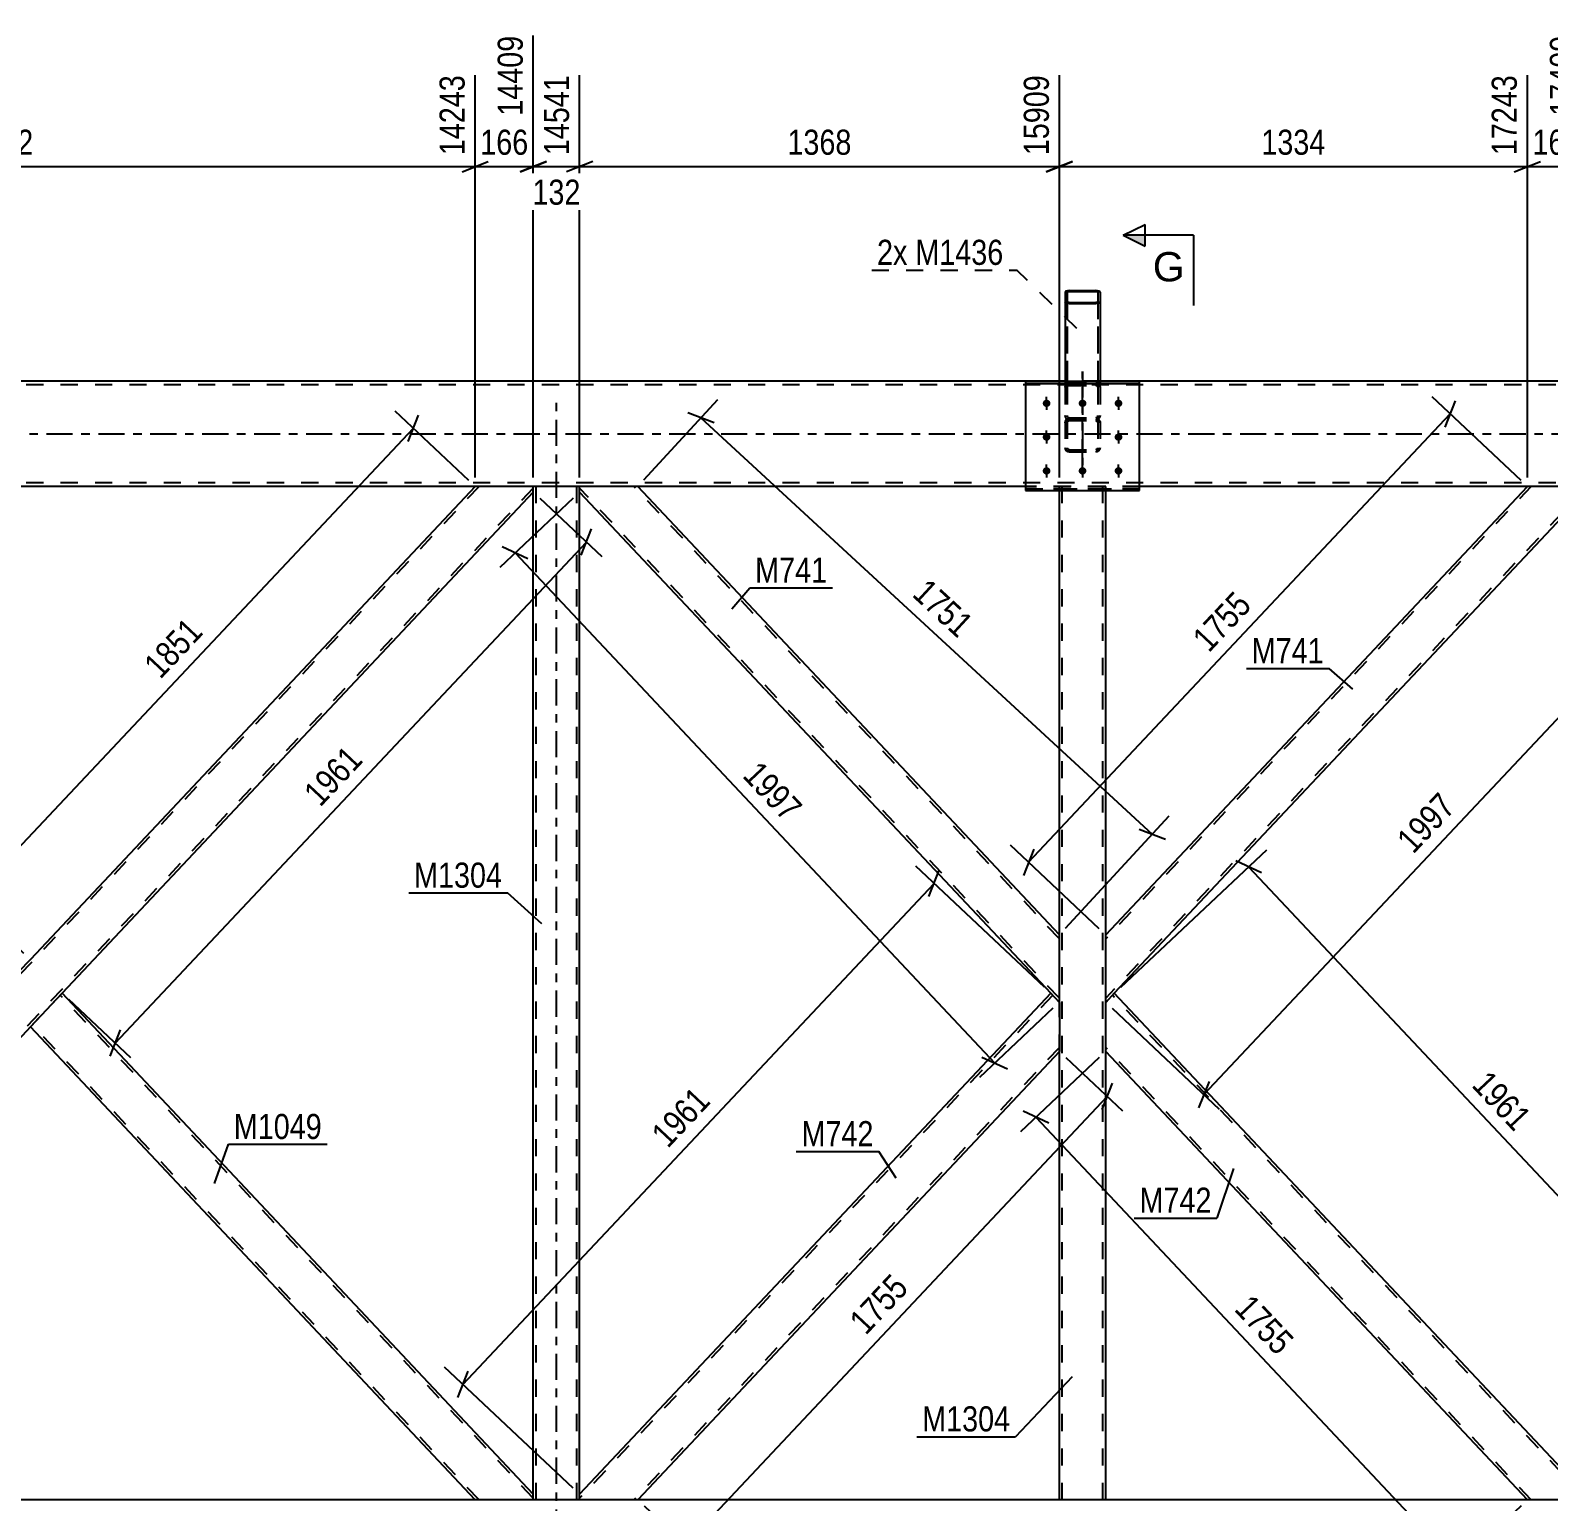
# Model space of a CAD drawing. Header units: millimetres. Extents: x -177 to 1012, y -676 to 165.
# Drawn here: x 519 to 692.2, y -121.8 to 46 of the extents above; entities that cross this region are included whole.
import ezdxf

# ---------------------------------------------------------------- set-up
doc = ezdxf.new("R2010")
doc.units = ezdxf.units.MM
doc.linetypes.add('DXK_LINE_DOT2', pattern=[3.9198, 1.9599, -1.9599])
doc.linetypes.add('DXK_LINE_DOT3', pattern=[5.9187, 2.979, -0.9799, 0.9799, -0.9799])
doc.styles.add('Arial', font='ARIAL.TTF', dxfattribs={"height": 0.2})
doc.styles.add('Arial Narrow', font='ARIALN.TTF', dxfattribs={"height": 0.2})

# ---------------------------------------------------------------- blocks, each defined once
blk = doc.blocks.new('Part-761545539-1951 - 1890')
at = {"color": 7, "linetype": 'DXK_LINE_DOT2'}
for p, q in [((637, 16.15), (637.04, 16.21)), ((637.04, 16.21), (637.14, 16.27)), ((637.14, 16.27), (637.3, 16.31)), ((637.26, 16.18), (637.24, 16.15)), ((637.24, 16.15), (637.24, 5.69)), ((637.31, 16.21), (637.26, 16.18)), ((637.3, 16.31), (637.48, 16.32)), ((637.39, 16.23), (637.31, 16.21)), ((637.48, 16.23), (637.39, 16.23)), ((637.48, 16.32), (640.52, 16.32)), ((637.48, 16.23), (640.52, 16.23)), ((640.52, 16.32), (640.7, 16.31)), ((640.61, 16.23), (640.52, 16.23)), ((640.69, 16.21), (640.61, 16.23)), ((640.74, 16.18), (640.69, 16.21)), ((640.7, 16.31), (640.86, 16.27)), ((640.76, 16.15), (640.74, 16.18)), ((640.76, 16.15), (640.76, 5.69)), ((640.86, 16.27), (640.96, 16.21)), ((640.96, 16.21), (641, 16.15)), ((641, 16.15), (641, 5.69)), ((637.04, 14.97), (637, 15.04)), ((637.14, 14.92), (637.04, 14.97)), ((637.3, 14.88), (637.14, 14.92)), ((637.24, 15.04), (637.26, 15.01)), ((637.26, 15.01), (637.31, 14.98)), ((637.48, 14.87), (637.3, 14.88)), ((637.31, 14.98), (637.39, 14.96)), ((637.39, 14.96), (637.48, 14.95)), ((637.48, 14.95), (640.52, 14.95)), ((637.48, 14.87), (640.52, 14.87)), ((640.52, 14.95), (640.61, 14.96)), ((640.7, 14.88), (640.52, 14.87)), ((640.61, 14.96), (640.69, 14.98)), ((640.69, 14.98), (640.74, 15.01)), ((640.86, 14.92), (640.7, 14.88)), ((640.74, 15.01), (640.76, 15.04)), ((640.96, 14.97), (640.86, 14.92)), ((641, 15.04), (640.96, 14.97)), ((641, 6), (637, 6)), ((637, 6), (637, 5.69)), ((637, 5.83), (637.24, 5.83)), ((637, 5.69), (637.04, 5.62)), ((637.04, 5.62), (637.14, 5.57)), ((637.14, 5.57), (637.3, 5.53)), ((637.26, 5.66), (637.24, 5.69)), ((637.31, 5.63), (637.26, 5.66)), ((637.3, 5.53), (637.48, 5.52)), ((637.39, 5.61), (637.31, 5.63)), ((637.48, 5.6), (637.39, 5.61)), ((637.48, 5.6), (640.52, 5.6)), ((637.48, 5.52), (640.52, 5.52)), ((640.61, 5.61), (640.52, 5.6)), ((640.52, 5.52), (640.7, 5.53)), ((640.69, 5.63), (640.61, 5.61)), ((640.74, 5.66), (640.69, 5.63)), ((640.7, 5.53), (640.86, 5.57)), ((640.76, 5.69), (640.74, 5.66)), ((640.76, 5.83), (641, 5.83)), ((640.86, 5.57), (640.96, 5.62)), ((640.96, 5.62), (641, 5.69))]:
    blk.add_line(p, q, dxfattribs=at)
at = {"color": 2, "linetype": 'Continuous'}
for q in [(637, 6), (637, 16.15)]:
    blk.add_line((637, 16.15), q, dxfattribs=at)
blk = doc.blocks.new('Part-761545539-1916 - 1890')
at = {"color": 2, "linetype": 'Continuous'}
for p, q in [((637.04, 16.23), (637, 16.16)), ((637, 16.16), (637, 5.95)), ((637.14, 16.28), (637.04, 16.23)), ((637.3, 16.32), (637.14, 16.28)), ((637.24, 16.16), (637.26, 16.19)), ((637.24, 16.16), (637.24, 15.05)), ((637.26, 16.19), (637.31, 16.22)), ((637.48, 16.33), (637.3, 16.32)), ((637.31, 16.22), (637.39, 16.24)), ((637.39, 16.24), (637.48, 16.25)), ((637.48, 16.33), (640.52, 16.33)), ((637.48, 16.25), (640.52, 16.25)), ((640.7, 16.32), (640.52, 16.33)), ((640.52, 16.25), (640.61, 16.24)), ((640.61, 16.24), (640.69, 16.22)), ((640.69, 16.22), (640.74, 16.19)), ((640.86, 16.28), (640.7, 16.32)), ((640.74, 16.19), (640.76, 16.16)), ((640.76, 16.16), (640.76, 15.05)), ((640.96, 16.23), (640.86, 16.28)), ((641, 16.16), (640.96, 16.23)), ((641, 16.16), (641, 5.95)), ((637, 15.05), (637.04, 14.99)), ((637.04, 14.99), (637.14, 14.93)), ((637.14, 14.93), (637.3, 14.89)), ((637.26, 15.02), (637.24, 15.05)), ((637.31, 14.99), (637.26, 15.02)), ((637.3, 14.89), (637.48, 14.88)), ((637.39, 14.97), (637.31, 14.99)), ((637.48, 14.97), (637.39, 14.97)), ((637.48, 14.97), (640.52, 14.97)), ((637.48, 14.88), (640.52, 14.88)), ((640.61, 14.97), (640.52, 14.97)), ((640.52, 14.88), (640.7, 14.89)), ((640.69, 14.99), (640.61, 14.97)), ((640.74, 15.02), (640.69, 14.99)), ((640.7, 14.89), (640.86, 14.93)), ((640.76, 15.05), (640.74, 15.02)), ((640.86, 14.93), (640.96, 14.99)), ((640.96, 14.99), (641, 15.05))]:
    blk.add_line(p, q, dxfattribs=at)
at = {"color": 7, "linetype": 'DXK_LINE_DOT2'}
for p, q in [((637.24, 15.05), (637.24, 5.69)), ((640.76, 15.05), (640.76, 5.69)), ((641, 6), (637, 6)), ((637, 5.95), (637, 5.69)), ((637, 5.83), (637.24, 5.83)), ((637.04, 5.62), (637, 5.69)), ((637.14, 5.57), (637.04, 5.62)), ((637.3, 5.53), (637.14, 5.57)), ((637.24, 5.69), (637.26, 5.66)), ((637.26, 5.66), (637.31, 5.63)), ((637.48, 5.51), (637.3, 5.53)), ((637.31, 5.63), (637.39, 5.61)), ((637.39, 5.61), (637.48, 5.6)), ((637.48, 5.6), (640.52, 5.6)), ((637.48, 5.51), (640.52, 5.51)), ((640.52, 5.6), (640.61, 5.61)), ((640.7, 5.53), (640.52, 5.51)), ((640.61, 5.61), (640.69, 5.63)), ((640.69, 5.63), (640.74, 5.66)), ((640.86, 5.57), (640.7, 5.53)), ((640.74, 5.66), (640.76, 5.69)), ((640.76, 5.83), (641, 5.83)), ((640.96, 5.62), (640.86, 5.57)), ((641, 5.69), (640.96, 5.62)), ((641, 5.95), (641, 5.69))]:
    blk.add_line(p, q, dxfattribs=at)
blk = doc.blocks.new('Part-761545539-2097 - 1890')
at = {"color": 2, "linetype": 'Continuous'}
for p, q in [((641.64, -57.14), (689.73, -6)), ((696.36, -6.66), (642.62, -63.8)), ((696.36, -6.66), (696.36, -6)), ((641.64, -63.91), (641.64, -57.14)), ((641.64, -64.85), (641.64, -63.91))]:
    blk.add_line(p, q, dxfattribs=at)
at = {"color": 7, "linetype": 'DXK_LINE_DOT2'}
for p, q in [((690.17, -6), (641.64, -57.61)), ((696.36, -6.19), (641.64, -64.38)), ((696.36, -6), (689.73, -6)), ((642.62, -63.8), (641.64, -64.85)), ((641.64, -64.78), (641.64, -63.91)), ((641.64, -64.38), (641.64, -64.34))]:
    blk.add_line(p, q, dxfattribs=at)
blk = doc.blocks.new('Bolt-761545539-2181 - 1890')
at = {"color": 1, "linetype": 'DXK_LINE_DOT2'}
for p, q in [((634.9, 3.08), (634.9, 4.22)), ((639, 3.08), (639, 4.22)), ((643.1, 3.08), (643.1, 4.22)), ((634.9, -0.77), (634.9, 0.36)), ((643.1, -0.77), (643.1, 0.36)), ((634.9, -4.63), (634.9, -3.49)), ((639, -4.63), (639, -3.49)), ((643.1, -4.63), (643.1, -3.49))]:
    blk.add_line(p, q, dxfattribs=at)
blk = doc.blocks.new('Part-761545539-1972 - 1890')
at = {"color": 7, "linetype": 'DXK_LINE_DOT2'}
for p, q in [((838, 5.6), (0, 5.6)), ((641, 6), (637, 6)), ((838, -5.6), (0, -5.6)), ((645.5, -6), (632.5, -6))]:
    blk.add_line(p, q, dxfattribs=at)
at = {"color": 2, "linetype": 'Continuous'}
for p, q in [((637, 6), (461, 6)), ((817, 6), (641, 6)), ((632.5, -6), (465.5, -6)), ((812.5, -6), (645.5, -6))]:
    blk.add_line(p, q, dxfattribs=at)
at = {"color": 7, "linetype": 'DXK_LINE_DOT3'}
blk.add_line((0, 0), (838, 0), dxfattribs=at)
blk = doc.blocks.new('Part-761545539-1987 - 1890')
at = {"color": 2, "linetype": 'Continuous'}
blk.add_line((798, -121.6), (216.6, -121.6), dxfattribs=at)
blk = doc.blocks.new('Part-761545539-2098 - 1890')
at = {"color": 7, "linetype": 'DXK_LINE_DOT3'}
blk.add_line((639, 7.12), (639, -3.58), dxfattribs=at)
at = {"color": 7, "linetype": 'DXK_LINE_DOT2'}
for p, q in [((637, 5.32), (637.04, 5.51)), ((637, 5.32), (637, -1.59)), ((637.26, 5.41), (637.24, 5.32)), ((637.24, 5.32), (637.24, -1.59)), ((637.31, 5.5), (637.26, 5.41)), ((637.3, 5.79), (637.48, 5.83)), ((637.39, 5.55), (637.31, 5.5)), ((637.48, 5.57), (637.39, 5.55)), ((637.48, 5.83), (640.52, 5.83)), ((637.48, 5.57), (640.52, 5.57)), ((640.52, 5.83), (640.7, 5.79)), ((640.61, 5.55), (640.52, 5.57)), ((640.69, 5.5), (640.61, 5.55)), ((640.74, 5.41), (640.69, 5.5)), ((640.76, 5.32), (640.74, 5.41)), ((640.76, 5.32), (640.76, -1.59)), ((640.96, 5.51), (641, 5.32)), ((641, 5.32), (641, -1.59)), ((637.04, 1.89), (637, 2.08)), ((637.24, 2.08), (637.26, 1.98)), ((637.26, 1.98), (637.31, 1.9)), ((637.31, 1.9), (637.39, 1.85)), ((637.39, 1.85), (637.48, 1.83)), ((637.48, 1.83), (640.52, 1.83)), ((640.52, 1.83), (640.61, 1.85)), ((640.61, 1.85), (640.69, 1.9)), ((640.69, 1.9), (640.74, 1.98)), ((640.74, 1.98), (640.76, 2.08)), ((641, 2.08), (640.96, 1.89)), ((637.04, 1.44), (637, 1.27)), ((637.14, 1.59), (637.04, 1.44)), ((637.3, 1.69), (637.14, 1.59)), ((637.24, 1.27), (637.26, 1.36)), ((637.26, 1.36), (637.31, 1.43)), ((637.48, 1.72), (637.3, 1.69)), ((637.48, 1.57), (637.3, 1.61)), ((637.31, 1.43), (637.39, 1.48)), ((637.39, 1.48), (637.48, 1.5)), ((637.48, 1.72), (640.52, 1.72)), ((637.48, 1.57), (640.52, 1.57)), ((637.48, 1.5), (640.52, 1.5)), ((640.7, 1.69), (640.52, 1.72)), ((640.7, 1.61), (640.52, 1.57)), ((640.52, 1.5), (640.61, 1.48)), ((640.61, 1.48), (640.69, 1.43)), ((640.69, 1.43), (640.74, 1.36)), ((640.86, 1.59), (640.7, 1.69)), ((640.74, 1.36), (640.76, 1.27)), ((640.96, 1.44), (640.86, 1.59)), ((641, 1.27), (640.96, 1.44)), ((637, -1.59), (637.04, -1.76)), ((637.26, -1.67), (637.24, -1.59)), ((637.31, -1.74), (637.26, -1.67)), ((640.74, -1.67), (640.69, -1.74)), ((640.76, -1.59), (640.74, -1.67)), ((640.96, -1.76), (641, -1.59)), ((637.04, -1.76), (637.14, -1.9)), ((637.14, -1.9), (637.3, -2)), ((637.3, -2), (637.48, -2.04)), ((637.39, -1.79), (637.31, -1.74)), ((637.48, -1.81), (637.39, -1.79)), ((637.48, -1.81), (640.52, -1.81)), ((637.48, -2.04), (640.52, -2.04)), ((640.61, -1.79), (640.52, -1.81)), ((640.52, -2.04), (640.7, -2)), ((640.69, -1.74), (640.61, -1.79)), ((640.7, -2), (640.86, -1.9)), ((640.86, -1.9), (640.96, -1.76))]:
    blk.add_line(p, q, dxfattribs=at)
for centre, start, end in [((637.5, 5.34), 114.32, 159.2417), ((640.5, 5.34), 20.7583, 65.68), ((637.5, 2.06), 200.7583, 245.68), ((640.5, 2.06), 294.32, 339.2417)]:
    blk.add_arc(centre, 0.496, start, end, dxfattribs=at)
blk = doc.blocks.new('Part-761545539-2185 - 1890')
at = {"color": 7, "linetype": 'DXK_LINE_DOT3'}
blk.add_line((639, -3.58), (639, 7.12), dxfattribs=at)
at = {"color": 7, "linetype": 'DXK_LINE_DOT2'}
for p, q in [((637.04, 5.51), (637, 5.32)), ((637, 5.32), (637, -1.59)), ((637.24, 5.32), (637.26, 5.41)), ((637.24, 5.32), (637.24, -1.59)), ((637.26, 5.41), (637.31, 5.5)), ((637.48, 5.83), (637.3, 5.79)), ((637.31, 5.5), (637.39, 5.55)), ((637.39, 5.55), (637.48, 5.57)), ((637.48, 5.83), (640.52, 5.83)), ((637.48, 5.57), (640.52, 5.57)), ((640.7, 5.79), (640.52, 5.83)), ((640.52, 5.57), (640.61, 5.55)), ((640.61, 5.55), (640.69, 5.5)), ((640.69, 5.5), (640.74, 5.41)), ((640.74, 5.41), (640.76, 5.32)), ((640.76, 5.32), (640.76, -1.59)), ((641, 5.32), (640.96, 5.51)), ((641, 5.32), (641, -1.59)), ((637, 2.08), (637.04, 1.89)), ((637.26, 1.98), (637.24, 2.08)), ((637.31, 1.9), (637.26, 1.98)), ((637.39, 1.84), (637.31, 1.9)), ((637.48, 1.83), (637.39, 1.84)), ((637.48, 1.83), (640.52, 1.83)), ((640.61, 1.84), (640.52, 1.83)), ((640.69, 1.9), (640.61, 1.84)), ((640.74, 1.98), (640.69, 1.9)), ((640.76, 2.08), (640.74, 1.98)), ((640.96, 1.89), (641, 2.08)), ((637, 1.27), (637.04, 1.44)), ((637.04, 1.44), (637.14, 1.59)), ((637.14, 1.59), (637.3, 1.69)), ((637.26, 1.36), (637.24, 1.27)), ((637.31, 1.43), (637.26, 1.36)), ((637.3, 1.69), (637.48, 1.72)), ((637.3, 1.61), (637.48, 1.57)), ((637.39, 1.48), (637.31, 1.43)), ((637.48, 1.5), (637.39, 1.48)), ((637.48, 1.72), (640.52, 1.72)), ((637.48, 1.57), (640.52, 1.57)), ((637.48, 1.5), (640.52, 1.5)), ((640.52, 1.72), (640.7, 1.69)), ((640.52, 1.57), (640.7, 1.61)), ((640.61, 1.48), (640.52, 1.5)), ((640.69, 1.43), (640.61, 1.48)), ((640.74, 1.36), (640.69, 1.43)), ((640.7, 1.69), (640.86, 1.59)), ((640.76, 1.27), (640.74, 1.36)), ((640.86, 1.59), (640.96, 1.44)), ((640.96, 1.44), (641, 1.27)), ((637.04, -1.76), (637, -1.59)), ((637.24, -1.59), (637.26, -1.67)), ((637.26, -1.67), (637.31, -1.74)), ((640.69, -1.74), (640.74, -1.67)), ((640.74, -1.67), (640.76, -1.59)), ((641, -1.59), (640.96, -1.76)), ((637.14, -1.9), (637.04, -1.76)), ((637.3, -2), (637.14, -1.9)), ((637.48, -2.04), (637.3, -2)), ((637.31, -1.74), (637.39, -1.79)), ((637.39, -1.79), (637.48, -1.81)), ((637.48, -1.81), (640.52, -1.81)), ((637.48, -2.04), (640.52, -2.04)), ((640.52, -1.81), (640.61, -1.79)), ((640.7, -2), (640.52, -2.04)), ((640.61, -1.79), (640.69, -1.74)), ((640.86, -1.9), (640.7, -2)), ((640.96, -1.76), (640.86, -1.9))]:
    blk.add_line(p, q, dxfattribs=at)
for centre, start, end in [((637.5, 5.34), 114.32, 159.2417), ((640.5, 5.34), 20.7583, 65.68), ((637.5, 2.06), 200.7583, 245.68), ((640.5, 2.06), 294.32, 339.2417)]:
    blk.add_arc(centre, 0.496, start, end, dxfattribs=at)
blk = doc.blocks.new('Part-761545539-2186 - 1890')
at = {"color": 7, "linetype": 'DXK_LINE_DOT2'}
for p, q in [((645.5, 5.95), (632.5, 5.95)), ((632.5, 5.95), (632.5, -6.48)), ((632.5, 5.73), (645.5, 5.73)), ((645.5, -6.48), (645.5, 5.95)), ((645.5, -6.26), (632.5, -6.26)), ((632.5, -6.48), (645.5, -6.48))]:
    blk.add_line(p, q, dxfattribs=at)
blk = doc.blocks.new('Bolt-761545539-2193 - 1890')
at = {"linetype": 'Continuous'}
for points in [[(634.9, 3.89), (634.99, 3.88), (635.08, 3.85), (635.16, 3.81), (635.23, 3.75), (635.28, 3.68), (635.32, 3.6), (635.34, 3.52), (635.34, 3.43), (635.32, 3.35), (635.28, 3.27), (635.23, 3.2), (635.16, 3.14), (635.08, 3.1), (634.99, 3.07), (634.9, 3.06), (634.81, 3.07), (634.72, 3.1), (634.64, 3.14), (634.57, 3.2), (634.52, 3.27), (634.48, 3.35), (634.46, 3.43), (634.46, 3.52), (634.48, 3.6), (634.52, 3.68), (634.57, 3.75), (634.64, 3.81), (634.72, 3.85), (634.81, 3.88)], [(639, 3.89), (639.09, 3.88), (639.18, 3.85), (639.26, 3.81), (639.33, 3.75), (639.38, 3.68), (639.42, 3.6), (639.44, 3.52), (639.44, 3.43), (639.42, 3.35), (639.38, 3.27), (639.33, 3.2), (639.26, 3.14), (639.18, 3.1), (639.09, 3.07), (639, 3.06), (638.91, 3.07), (638.82, 3.1), (638.74, 3.14), (638.67, 3.2), (638.62, 3.27), (638.58, 3.35), (638.56, 3.43), (638.56, 3.52), (638.58, 3.6), (638.62, 3.68), (638.67, 3.75), (638.74, 3.81), (638.82, 3.85), (638.91, 3.88)], [(643.1, 3.89), (643.19, 3.88), (643.28, 3.85), (643.36, 3.81), (643.43, 3.75), (643.48, 3.68), (643.52, 3.6), (643.54, 3.52), (643.54, 3.43), (643.52, 3.35), (643.48, 3.27), (643.43, 3.2), (643.36, 3.14), (643.28, 3.1), (643.19, 3.07), (643.1, 3.06), (643.01, 3.07), (642.92, 3.1), (642.84, 3.14), (642.77, 3.2), (642.72, 3.27), (642.68, 3.35), (642.66, 3.43), (642.66, 3.52), (642.68, 3.6), (642.72, 3.68), (642.77, 3.75), (642.84, 3.81), (642.92, 3.85), (643.01, 3.88)], [(634.9, 0.04), (634.99, 0.03), (635.08, 0), (635.16, -0.04), (635.23, -0.1), (635.28, -0.17), (635.32, -0.25), (635.34, -0.33), (635.34, -0.42), (635.32, -0.5), (635.28, -0.58), (635.23, -0.65), (635.16, -0.71), (635.08, -0.75), (634.99, -0.78), (634.9, -0.79), (634.81, -0.78), (634.72, -0.75), (634.64, -0.71), (634.57, -0.65), (634.52, -0.58), (634.48, -0.5), (634.46, -0.42), (634.46, -0.33), (634.48, -0.25), (634.52, -0.17), (634.57, -0.1), (634.64, -0.04), (634.72, 0), (634.81, 0.03)], [(643.1, 0.04), (643.19, 0.03), (643.28, 0), (643.36, -0.04), (643.43, -0.1), (643.48, -0.17), (643.52, -0.25), (643.54, -0.33), (643.54, -0.42), (643.52, -0.5), (643.48, -0.58), (643.43, -0.65), (643.36, -0.71), (643.28, -0.75), (643.19, -0.78), (643.1, -0.79), (643.01, -0.78), (642.92, -0.75), (642.84, -0.71), (642.77, -0.65), (642.72, -0.58), (642.68, -0.5), (642.66, -0.42), (642.66, -0.33), (642.68, -0.25), (642.72, -0.17), (642.77, -0.1), (642.84, -0.04), (642.92, 0), (643.01, 0.03)], [(634.9, -3.81), (634.99, -3.82), (635.08, -3.85), (635.16, -3.89), (635.23, -3.95), (635.28, -4.02), (635.32, -4.1), (635.34, -4.19), (635.34, -4.27), (635.32, -4.36), (635.28, -4.44), (635.23, -4.5), (635.16, -4.56), (635.08, -4.61), (634.99, -4.63), (634.9, -4.64), (634.81, -4.63), (634.72, -4.61), (634.64, -4.56), (634.57, -4.5), (634.52, -4.44), (634.48, -4.36), (634.46, -4.27), (634.46, -4.19), (634.48, -4.1), (634.52, -4.02), (634.57, -3.95), (634.64, -3.89), (634.72, -3.85), (634.81, -3.82)], [(639, -3.81), (639.09, -3.82), (639.18, -3.85), (639.26, -3.89), (639.33, -3.95), (639.38, -4.02), (639.42, -4.1), (639.44, -4.19), (639.44, -4.27), (639.42, -4.36), (639.38, -4.44), (639.33, -4.5), (639.26, -4.56), (639.18, -4.61), (639.09, -4.63), (639, -4.64), (638.91, -4.63), (638.82, -4.61), (638.74, -4.56), (638.67, -4.5), (638.62, -4.44), (638.58, -4.36), (638.56, -4.27), (638.56, -4.19), (638.58, -4.1), (638.62, -4.02), (638.67, -3.95), (638.74, -3.89), (638.82, -3.85), (638.91, -3.82)], [(643.1, -3.81), (643.19, -3.82), (643.28, -3.85), (643.36, -3.89), (643.43, -3.95), (643.48, -4.02), (643.52, -4.1), (643.54, -4.19), (643.54, -4.27), (643.52, -4.36), (643.48, -4.44), (643.43, -4.5), (643.36, -4.56), (643.28, -4.61), (643.19, -4.63), (643.1, -4.64), (643.01, -4.63), (642.92, -4.61), (642.84, -4.56), (642.77, -4.5), (642.72, -4.44), (642.68, -4.36), (642.66, -4.27), (642.66, -4.19), (642.68, -4.1), (642.72, -4.02), (642.77, -3.95), (642.84, -3.89), (642.92, -3.85), (643.01, -3.82)]]:
    blk.add_hatch(color=1, dxfattribs=at).paths.add_polyline_path(points)
at = {"color": 1, "linetype": 'Continuous'}
for p, q in [((634.9, 3.87), (634.9, 2.74)), ((639, 3.87), (639, 2.74)), ((643.1, 3.87), (643.1, 2.74)), ((634.9, 0.02), (634.9, -1.11)), ((643.1, 0.02), (643.1, -1.11)), ((634.9, -3.83), (634.9, -4.97)), ((639, -3.83), (639, -4.97)), ((643.1, -3.83), (643.1, -4.97))]:
    blk.add_line(p, q, dxfattribs=at)
blk = doc.blocks.new('Part-761545539-2271 - 1890')
at = {"color": 7, "linetype": 'DXK_LINE_DOT3'}
blk.add_line((579, -131.6), (579, 4), dxfattribs=at)
at = {"color": 7, "linetype": 'DXK_LINE_DOT2'}
for p, q in [((581.64, -6), (576.36, -6)), ((576.36, -6.66), (576.36, -6)), ((576.68, -121.6), (576.68, -6)), ((581.32, -121.6), (581.32, -6)), ((581.64, -6.66), (581.64, -6)), ((576.36, -121.6), (576.36, -120.94)), ((581.64, -121.6), (581.64, -120.94)), ((581.64, -121.6), (576.36, -121.6))]:
    blk.add_line(p, q, dxfattribs=at)
at = {"color": 2, "linetype": 'Continuous'}
for p, q in [((576.36, -120.94), (576.36, -6.66)), ((581.64, -120.94), (581.64, -6.66))]:
    blk.add_line(p, q, dxfattribs=at)
blk = doc.blocks.new('Part-761545539-2307 - 1890')
at = {"color": 2, "linetype": 'Continuous'}
for p, q in [((522.62, -63.8), (519, -67.65)), ((576.36, -120.94), (522.62, -63.8)), ((569.73, -121.6), (519, -67.65)), ((576.36, -121.6), (576.36, -120.94))]:
    blk.add_line(p, q, dxfattribs=at)
at = {"color": 7, "linetype": 'DXK_LINE_DOT2'}
for p, q in [((576.36, -121.41), (522.41, -64.03)), ((519.22, -67.42), (519.24, -67.4)), ((570.17, -121.6), (519.22, -67.42)), ((576.36, -121.6), (569.73, -121.6))]:
    blk.add_line(p, q, dxfattribs=at)
blk = doc.blocks.new('Part-761545539-2322 - 1890')
at = {"color": 2, "linetype": 'Continuous'}
for p, q in [((642.62, -63.8), (641.64, -64.85)), ((696.36, -120.94), (642.62, -63.8)), ((641.64, -69.53), (641.64, -64.85)), ((641.64, -70.46), (641.64, -69.53)), ((689.73, -121.6), (641.64, -70.46)), ((696.36, -121.6), (696.36, -120.94))]:
    blk.add_line(p, q, dxfattribs=at)
at = {"color": 7, "linetype": 'DXK_LINE_DOT2'}
for p, q in [((696.36, -121.41), (642.41, -64.03)), ((641.64, -70.39), (641.64, -69.53)), ((690.17, -121.6), (641.64, -69.99)), ((696.36, -121.6), (689.73, -121.6))]:
    blk.add_line(p, q, dxfattribs=at)
blk = doc.blocks.new('Part-761545539-2387 - 1890')
at = {"color": 7, "linetype": 'DXK_LINE_DOT2'}
for p, q in [((570.17, -6), (461.64, -121.41)), ((576.36, -6.19), (467.83, -121.6)), ((576.36, -6), (569.73, -6)), ((519, -59.95), (515.38, -63.8)), ((522.62, -63.8), (519, -67.65)), ((468.27, -121.6), (461.64, -121.6))]:
    blk.add_line(p, q, dxfattribs=at)
at = {"color": 2, "linetype": 'Continuous'}
for p, q in [((569.73, -6), (519, -59.95)), ((576.36, -6.66), (522.62, -63.8)), ((576.36, -6.66), (576.36, -6)), ((515.38, -63.8), (461.64, -120.94)), ((519, -67.65), (468.27, -121.6)), ((461.64, -121.6), (461.64, -120.94))]:
    blk.add_line(p, q, dxfattribs=at)
blk = doc.blocks.new('Part-761545539-2417 - 1890')
at = {"color": 2, "linetype": 'Continuous'}
for p, q in [((635.38, -63.8), (581.64, -120.94)), ((636.36, -64.85), (635.38, -63.8)), ((636.36, -64.85), (636.36, -70.46)), ((636.36, -70.46), (588.27, -121.6)), ((581.64, -121.6), (581.64, -120.94))]:
    blk.add_line(p, q, dxfattribs=at)
at = {"color": 7, "linetype": 'DXK_LINE_DOT2'}
for p, q in [((635.6, -64.03), (581.64, -121.41)), ((636.36, -69.99), (587.83, -121.6)), ((588.27, -121.6), (581.64, -121.6))]:
    blk.add_line(p, q, dxfattribs=at)
blk = doc.blocks.new('Part-761545539-2422 - 1890')
at = {"color": 2, "linetype": 'Continuous'}
for p, q in [((581.64, -6.66), (581.64, -6)), ((581.64, -6.66), (635.38, -63.8)), ((636.36, -57.14), (588.27, -6)), ((636.36, -64.85), (636.36, -57.14))]:
    blk.add_line(p, q, dxfattribs=at)
at = {"color": 7, "linetype": 'DXK_LINE_DOT2'}
for p, q in [((588.27, -6), (581.64, -6)), ((636.36, -64.38), (581.64, -6.19)), ((636.36, -57.61), (587.83, -6)), ((636.36, -64.85), (635.38, -63.8)), ((636.36, -64.38), (636.36, -64.34))]:
    blk.add_line(p, q, dxfattribs=at)
blk = doc.blocks.new('Part-761545539-2443 - 1890')
at = {"color": 7, "linetype": 'DXK_LINE_DOT2'}
for p, q in [((641.64, -6), (636.36, -6)), ((636.36, -6.48), (636.36, -6)), ((636.68, -121.6), (636.68, -6)), ((641.32, -121.6), (641.32, -6)), ((641.64, -6.48), (641.64, -6)), ((636.36, -70.46), (636.36, -57.14)), ((641.64, -70.46), (641.64, -57.14)), ((641.64, -121.6), (636.36, -121.6))]:
    blk.add_line(p, q, dxfattribs=at)
at = {"color": 2, "linetype": 'Continuous'}
for p, q in [((636.36, -57.14), (636.36, -6.48)), ((641.64, -57.14), (641.64, -6.48)), ((636.36, -121.6), (636.36, -70.46)), ((641.64, -121.6), (641.64, -70.46))]:
    blk.add_line(p, q, dxfattribs=at)
blk = doc.blocks.new('Part-761545539-2456 - 1890')
at = {"color": 2, "linetype": 'Continuous'}
for p, q in [((645.5, 5.95), (632.5, 5.95)), ((632.5, 5.95), (632.5, -6.48)), ((632.5, 5.73), (645.5, 5.73)), ((645.5, -6.48), (645.5, 5.95)), ((632.5, -6.48), (645.5, -6.48))]:
    blk.add_line(p, q, dxfattribs=at)
at = {"color": 7, "linetype": 'DXK_LINE_DOT2'}
blk.add_line((632.5, -6.26), (645.5, -6.26), dxfattribs=at)
blk = doc.blocks.new('StraightDimension-761545539-2875 - 1890')
at = {"color": 7, "linetype": 'Continuous'}
for p, q in [((588.95, -5.26), (597.42, 3.92)), ((596.99, 1.25), (593.97, 2.4)), ((595.48, 1.82), (646.95, -45.66)), ((637.04, -56.4), (648.89, -43.56)), ((645.44, -45.08), (648.46, -46.23))]:
    blk.add_line(p, q, dxfattribs=at)
at = {"color": 0}
blk.add_wipeout([(624.86, -24.25), (627.7, -21.16), (621.45, -15.39), (618.6, -18.48)], dxfattribs=at)
at = {"color": 3, "style": 'Arial Narrow'}
blk.add_text('1751', height=2.863, rotation=-42.6911, dxfattribs=at).set_placement((619.45, -18.45))
blk = doc.blocks.new('StraightDimension-761545539-2640 - 1890')
at = {"color": 7, "linetype": 'Continuous'}
for p, q in [((697.09, -7.35), (709.3, -18.83)), ((652.83, -75.37), (707.55, -17.19)), ((706.96, -18.69), (708.15, -15.68)), ((642.37, -65.53), (654.58, -77.02)), ((653.43, -73.87), (652.24, -76.88))]:
    blk.add_line(p, q, dxfattribs=at)
at = {"color": 0}
blk.add_wipeout([(682.56, -42.67), (679.5, -39.79), (673.67, -45.99), (676.73, -48.87)], dxfattribs=at)
at = {"color": 3, "style": 'Arial Narrow'}
blk.add_text('1997', height=2.863, rotation=46.7591, dxfattribs=at).set_placement((676.71, -48.02))
blk = doc.blocks.new('StraightDimension-761545539-16612 - 1890')
at = {"color": 7, "linetype": 'Continuous'}
for p, q in [((576.36, -5), (576.36, 45.42)), ((569.73, -5), (569.73, 40.92)), ((568.23, 29.88), (571.23, 31.08)), ((569.73, 30.48), (576.36, 30.48)), ((577.86, 31.08), (574.86, 29.88))]:
    blk.add_line(p, q, dxfattribs=at)
at = {"color": 0}
blk.add_wipeout([(576.39, 31.23), (576.39, 35.43), (569.71, 35.43), (569.71, 31.23)], dxfattribs=at)
at = {"color": 3, "style": 'Arial Narrow'}
blk.add_text('166', height=2.863, dxfattribs=at).set_placement((570.31, 31.83))
at = {"color": 0, "linetype": 'Continuous'}
blk.add_wipeout([(575.76, 46.02), (571.56, 46.02), (571.56, 35.68), (575.76, 35.68)], dxfattribs=at)
at = {"color": 3, "linetype": 'Continuous', "style": 'Arial Narrow'}
blk.add_text('14409', height=2.863, rotation=90.0002, dxfattribs=at).set_placement((575.16, 36.28))
blk = doc.blocks.new('StraightDimension-761545539-2619 - 1890')
at = {"color": 7, "linetype": 'Continuous'}
for p, q in [((689.01, -5.31), (678.87, 4.22)), ((680.35, 0.76), (681.54, 3.77)), ((632.85, -48.87), (680.94, 2.27)), ((640.91, -56.45), (630.77, -46.92)), ((633.44, -47.37), (632.26, -50.38))]:
    blk.add_line(p, q, dxfattribs=at)
at = {"color": 0}
blk.add_wipeout([(659.27, -19.69), (656.21, -16.81), (650.38, -23.01), (653.44, -25.89)], dxfattribs=at)
at = {"color": 3, "style": 'Arial Narrow'}
blk.add_text('1755', height=2.863, rotation=46.7591, dxfattribs=at).set_placement((653.41, -25.04))
blk = doc.blocks.new('StraightDimension-761545539-2786 - 1890')
at = {"color": 7, "linetype": 'Continuous'}
for p, q in [((643.35, -63.11), (660.01, -47.45)), ((659.4, -50.09), (656.47, -48.72)), ((657.93, -49.4), (711.67, -106.54)), ((697.09, -120.25), (713.74, -104.59)), ((710.2, -105.86), (713.13, -107.23))]:
    blk.add_line(p, q, dxfattribs=at)
at = {"color": 0}
blk.add_wipeout([(688.26, -80.56), (691.32, -77.68), (685.49, -71.48), (682.43, -74.36)], dxfattribs=at)
at = {"color": 3, "style": 'Arial Narrow'}
blk.add_text('1961', height=2.863, rotation=-46.7591, dxfattribs=at).set_placement((683.28, -74.39))
blk = doc.blocks.new('StraightDimension-761545539-2801 - 1890')
at = {"color": 7, "linetype": 'Continuous'}
for p, q in [((640.91, -71.15), (631.93, -79.6)), ((635.14, -78.63), (632.21, -77.27)), ((633.67, -77.95), (681.77, -129.09)), ((689.01, -122.29), (680.02, -130.74)), ((680.3, -128.41), (683.23, -129.77))]:
    blk.add_line(p, q, dxfattribs=at)
at = {"color": 0}
blk.add_wipeout([(661.18, -106.11), (664.24, -103.23), (658.41, -97.03), (655.35, -99.91)], dxfattribs=at)
at = {"color": 3, "style": 'Arial Narrow'}
blk.add_text('1755', height=2.863, rotation=-46.7591, dxfattribs=at).set_placement((656.2, -99.93))
blk = doc.blocks.new('StraightDimension-761545539-2858 - 1890')
at = {"color": 7, "linetype": 'Continuous'}
for p, q in [((580.91, -7.35), (572.53, -15.23)), ((575.74, -14.27), (572.81, -12.9)), ((574.28, -13.59), (629, -71.77)), ((635.63, -65.53), (627.25, -73.42)), ((627.53, -71.09), (630.46, -72.45))]:
    blk.add_line(p, q, dxfattribs=at)
at = {"color": 0}
blk.add_wipeout([(605.1, -45.27), (608.16, -42.39), (602.33, -36.19), (599.27, -39.06)], dxfattribs=at)
at = {"color": 3, "style": 'Arial Narrow'}
blk.add_text('1997', height=2.863, rotation=-46.7591, dxfattribs=at).set_placement((600.12, -39.09))
blk = doc.blocks.new('StraightDimension-761545539-3057 - 1890')
at = {"color": 7, "linetype": 'Continuous'}
for p, q in [((569.01, -5.31), (560.6, 2.59)), ((562.09, -0.87), (563.27, 2.14)), ((511.94, -53.31), (562.68, 0.64)), ((518.27, -59.26), (509.87, -51.36)), ((512.53, -51.81), (511.35, -54.81))]:
    blk.add_line(p, q, dxfattribs=at)
at = {"color": 0}
blk.add_wipeout([(539.68, -22.72), (536.62, -19.84), (530.79, -26.05), (533.85, -28.92)], dxfattribs=at)
at = {"color": 3, "style": 'Arial Narrow'}
blk.add_text('1851', height=2.863, rotation=46.7591, dxfattribs=at).set_placement((533.82, -28.07))
blk = doc.blocks.new('StraightDimension-761545539-3078 - 1890')
at = {"color": 7, "linetype": 'Continuous'}
for p, q in [((577.09, -7.35), (584.16, -13.99)), ((581.82, -13.85), (583, -10.85)), ((528.67, -69.49), (582.41, -12.35)), ((523.35, -64.49), (530.42, -71.13)), ((529.26, -67.99), (528.08, -70.99))]:
    blk.add_line(p, q, dxfattribs=at)
at = {"color": 0}
blk.add_wipeout([(557.91, -37.3), (554.85, -34.43), (549.02, -40.63), (552.08, -43.51)], dxfattribs=at)
at = {"color": 3, "style": 'Arial Narrow'}
blk.add_text('1961', height=2.863, rotation=46.7591, dxfattribs=at).set_placement((552.05, -42.66))
blk = doc.blocks.new('StraightDimension-761545539-3093 - 1890')
at = {"color": 7, "linetype": 'Continuous'}
for p, q in [((637.09, -71.15), (643.56, -77.23)), ((641.22, -77.09), (642.4, -74.08)), ((593.72, -126.73), (641.81, -75.59)), ((589, -122.29), (595.47, -128.37)), ((594.31, -125.22), (593.13, -128.23))]:
    blk.add_line(p, q, dxfattribs=at)
at = {"color": 0}
blk.add_wipeout([(620.13, -97.54), (617.07, -94.66), (611.24, -100.87), (614.3, -103.74)], dxfattribs=at)
at = {"color": 3, "style": 'Arial Narrow'}
blk.add_text('1755', height=2.863, rotation=46.7591, dxfattribs=at).set_placement((614.28, -102.9))
blk = doc.blocks.new('StraightDimension-761545539-3114 - 1890')
at = {"color": 7, "linetype": 'Continuous'}
for p, q in [((634.65, -63.11), (619.98, -49.32)), ((621.47, -52.78), (622.65, -49.77)), ((568.32, -108.42), (622.06, -51.28)), ((580.91, -120.25), (566.25, -106.46)), ((568.91, -106.91), (567.73, -109.92))]:
    blk.add_line(p, q, dxfattribs=at)
at = {"color": 0}
blk.add_wipeout([(597.56, -76.23), (594.5, -73.35), (588.67, -79.56), (591.73, -82.43)], dxfattribs=at)
at = {"color": 3, "style": 'Arial Narrow'}
blk.add_text('1961', height=2.863, rotation=46.7591, dxfattribs=at).set_placement((591.7, -81.58))
blk = doc.blocks.new('StraightDimension-761545539-16608 - 1890')
at = {"color": 7, "linetype": 'Continuous'}
for p, q in [((696.36, -5), (696.36, 45.42)), ((689.73, -5), (689.73, 40.92)), ((688.23, 29.88), (691.23, 31.08)), ((689.73, 30.48), (696.36, 30.48)), ((697.86, 31.08), (694.86, 29.88))]:
    blk.add_line(p, q, dxfattribs=at)
at = {"color": 0}
blk.add_wipeout([(696.39, 31.23), (696.39, 35.43), (689.71, 35.43), (689.71, 31.23)], dxfattribs=at)
at = {"color": 3, "style": 'Arial Narrow'}
blk.add_text('166', height=2.863, dxfattribs=at).set_placement((690.31, 31.83))
at = {"color": 0, "linetype": 'Continuous'}
blk.add_wipeout([(695.76, 46.02), (691.56, 46.02), (691.56, 35.68), (695.76, 35.68)], dxfattribs=at)
at = {"color": 3, "linetype": 'Continuous', "style": 'Arial Narrow'}
blk.add_text('17409', height=2.863, rotation=90.0002, dxfattribs=at).set_placement((695.16, 36.28))
blk = doc.blocks.new('StraightDimension-761545539-16609 - 1890')
at = {"color": 7, "linetype": 'Continuous'}
for p, q in [((636.36, -5), (636.36, 40.92)), ((689.73, -5), (689.73, 40.92)), ((637.86, 31.08), (634.86, 29.88)), ((636.36, 30.48), (689.73, 30.48)), ((688.23, 29.88), (691.23, 31.08))]:
    blk.add_line(p, q, dxfattribs=at)
at = {"color": 0, "linetype": 'Continuous'}
blk.add_wipeout([(689.13, 41.52), (684.93, 41.52), (684.93, 31.18), (689.13, 31.18)], dxfattribs=at)
at = {"color": 0}
blk.add_wipeout([(667.3, 31.23), (667.3, 35.43), (658.79, 35.43), (658.79, 31.23)], dxfattribs=at)
at = {"color": 3, "linetype": 'Continuous', "style": 'Arial Narrow'}
blk.add_text('17243', height=2.863, rotation=90.0002, dxfattribs=at).set_placement((688.53, 31.78))
at = {"color": 3, "style": 'Arial Narrow'}
blk.add_text('1334', height=2.863, dxfattribs=at).set_placement((659.39, 31.83))
blk = doc.blocks.new('StraightDimension-761545539-16610 - 1890')
at = {"color": 7, "linetype": 'Continuous'}
for p, q in [((581.64, -5), (581.64, 40.92)), ((636.36, -5), (636.36, 40.92)), ((583.14, 31.08), (580.14, 29.88)), ((581.64, 30.48), (636.36, 30.48)), ((634.86, 29.88), (637.86, 31.08))]:
    blk.add_line(p, q, dxfattribs=at)
at = {"color": 0, "linetype": 'Continuous'}
blk.add_wipeout([(635.76, 41.52), (631.56, 41.52), (631.56, 31.18), (635.76, 31.18)], dxfattribs=at)
at = {"color": 0}
blk.add_wipeout([(613.26, 31.23), (613.26, 35.43), (604.74, 35.43), (604.74, 31.23)], dxfattribs=at)
at = {"color": 3, "linetype": 'Continuous', "style": 'Arial Narrow'}
blk.add_text('15909', height=2.863, rotation=90.0002, dxfattribs=at).set_placement((635.16, 31.78))
at = {"color": 3, "style": 'Arial Narrow'}
blk.add_text('1368', height=2.863, dxfattribs=at).set_placement((605.34, 31.83))
blk = doc.blocks.new('StraightDimension-761545539-16611 - 1890')
at = {"color": 7, "linetype": 'Continuous'}
for p, q in [((576.36, -5), (576.36, 45.42)), ((581.64, -5), (581.64, 40.92)), ((574.86, 29.88), (577.86, 31.08)), ((576.36, 30.48), (581.64, 30.48)), ((583.14, 31.08), (580.14, 29.88))]:
    blk.add_line(p, q, dxfattribs=at)
at = {"color": 0, "linetype": 'Continuous'}
blk.add_wipeout([(581.04, 41.52), (576.84, 41.52), (576.84, 31.18), (581.04, 31.18)], dxfattribs=at)
at = {"color": 0}
blk.add_wipeout([(582.34, 25.53), (582.34, 29.73), (575.66, 29.73), (575.66, 25.53)], dxfattribs=at)
at = {"color": 3, "linetype": 'Continuous', "style": 'Arial Narrow'}
blk.add_text('14541', height=2.863, rotation=90.0002, dxfattribs=at).set_placement((580.44, 31.78))
at = {"color": 3, "style": 'Arial Narrow'}
blk.add_text('132', height=2.863, dxfattribs=at).set_placement((576.26, 26.13))
blk = doc.blocks.new('StraightDimension-761545539-16613 - 1890')
at = {"color": 7, "linetype": 'Continuous'}
for p, q in [((461.64, -5), (461.64, 40.92)), ((569.73, -5), (569.73, 40.92)), ((463.14, 31.08), (460.14, 29.88)), ((461.64, 30.48), (569.73, 30.48)), ((568.23, 29.88), (571.23, 31.08))]:
    blk.add_line(p, q, dxfattribs=at)
at = {"color": 0, "linetype": 'Continuous'}
blk.add_wipeout([(569.13, 41.52), (564.93, 41.52), (564.93, 31.18), (569.13, 31.18)], dxfattribs=at)
at = {"color": 0}
blk.add_wipeout([(519.94, 31.23), (519.94, 35.43), (511.43, 35.43), (511.43, 31.23)], dxfattribs=at)
at = {"color": 3, "linetype": 'Continuous', "style": 'Arial Narrow'}
blk.add_text('14243', height=2.863, rotation=90.0002, dxfattribs=at).set_placement((568.53, 31.78))
at = {"color": 3, "style": 'Arial Narrow'}
blk.add_text('2702', height=2.863, dxfattribs=at).set_placement((512.03, 31.83))
blk = doc.blocks.new('Mark-761545539-2093 - 1890')
at = {"color": 0}
blk.add_wipeout([(666.51, -26.17), (666.51, -23.17), (658.29, -23.17), (658.29, -26.17)], dxfattribs=at)
blk.add_wipeout([(666.51, -26.17), (666.51, -23.17), (658.29, -23.17), (658.29, -26.17)], dxfattribs=at)
at = {"color": 30, "linetype": 'Continuous'}
for p in [(657.69, -26.77), (669.81, -29.12)]:
    blk.add_line(p, (667.11, -26.77), dxfattribs=at)
at = {"color": 3, "style": 'Arial Narrow'}
blk.add_text('M741', height=2.863, dxfattribs=at).set_placement((658.29, -26.17))
blk = doc.blocks.new('Mark-761545539-2318 - 1890')
at = {"color": 0}
blk.add_wipeout([(653.73, -88.85), (653.73, -85.85), (645.5, -85.85), (645.5, -88.85)], dxfattribs=at)
blk.add_wipeout([(653.73, -88.85), (653.73, -85.85), (645.5, -85.85), (645.5, -88.85)], dxfattribs=at)
at = {"color": 30, "linetype": 'Continuous'}
for p in [(656.2, -83.79), (644.9, -89.45)]:
    blk.add_line(p, (654.33, -89.45), dxfattribs=at)
at = {"color": 3, "style": 'Arial Narrow'}
blk.add_text('M742', height=2.863, dxfattribs=at).set_placement((645.5, -88.85))
blk = doc.blocks.new('Mark-761545539-2267 - 1890')
at = {"color": 0}
blk.add_wipeout([(572.81, -51.77), (572.81, -48.77), (562.76, -48.77), (562.76, -51.77)], dxfattribs=at)
blk.add_wipeout([(572.81, -51.77), (572.81, -48.77), (562.76, -48.77), (562.76, -51.77)], dxfattribs=at)
at = {"color": 30, "linetype": 'Continuous'}
for p in [(562.16, -52.37), (577.35, -55.9)]:
    blk.add_line(p, (573.41, -52.37), dxfattribs=at)
at = {"color": 3, "style": 'Arial Narrow'}
blk.add_text('M1304', height=2.863, dxfattribs=at).set_placement((562.76, -51.77))
blk = doc.blocks.new('Mark-761545539-2418 - 1890')
at = {"color": 0}
blk.add_wipeout([(609.88, -16.98), (609.88, -13.98), (601.66, -13.98), (601.66, -16.98)], dxfattribs=at)
blk.add_wipeout([(609.88, -16.98), (609.88, -13.98), (601.66, -13.98), (601.66, -16.98)], dxfattribs=at)
at = {"color": 30, "linetype": 'Continuous'}
for p, q in [((599, -19.97), (601.06, -17.58)), ((601.06, -17.58), (610.48, -17.58))]:
    blk.add_line(p, q, dxfattribs=at)
at = {"color": 3, "style": 'Arial Narrow'}
blk.add_text('M741', height=2.863, dxfattribs=at).set_placement((601.66, -16.98))
blk = doc.blocks.new('Mark-761545539-2303 - 1890')
at = {"color": 0}
blk.add_wipeout([(552.25, -80.44), (552.25, -77.44), (542.2, -77.44), (542.2, -80.44)], dxfattribs=at)
blk.add_wipeout([(552.25, -80.44), (552.25, -77.44), (542.2, -77.44), (542.2, -80.44)], dxfattribs=at)
at = {"color": 30, "linetype": 'Continuous'}
for p, q in [((540.02, -85.51), (541.6, -81.04)), ((541.6, -81.04), (552.85, -81.04))]:
    blk.add_line(p, q, dxfattribs=at)
at = {"color": 3, "style": 'Arial Narrow'}
blk.add_text('M1049', height=2.863, dxfattribs=at).set_placement((542.2, -80.44))
blk = doc.blocks.new('Mark-761545539-2413 - 1890')
at = {"color": 0}
blk.add_wipeout([(615.17, -81.26), (615.17, -78.26), (606.95, -78.26), (606.95, -81.26)], dxfattribs=at)
blk.add_wipeout([(615.17, -81.26), (615.17, -78.26), (606.95, -78.26), (606.95, -81.26)], dxfattribs=at)
at = {"color": 30, "linetype": 'Continuous'}
for p in [(606.35, -81.86), (617.75, -84.92)]:
    blk.add_line(p, (615.77, -81.86), dxfattribs=at)
at = {"color": 3, "style": 'Arial Narrow'}
blk.add_text('M742', height=2.863, dxfattribs=at).set_placement((606.95, -81.26))
blk = doc.blocks.new('Mark-761545539-2439 - 1890')
at = {"color": 0}
blk.add_wipeout([(630.76, -113.79), (630.76, -110.79), (620.71, -110.79), (620.71, -113.79)], dxfattribs=at)
blk.add_wipeout([(630.76, -113.79), (630.76, -110.79), (620.71, -110.79), (620.71, -113.79)], dxfattribs=at)
at = {"color": 30, "linetype": 'Continuous'}
for p in [(637.82, -107.58), (620.11, -114.39)]:
    blk.add_line(p, (631.36, -114.39), dxfattribs=at)
at = {"color": 3, "style": 'Arial Narrow'}
blk.add_text('M1304', height=2.863, dxfattribs=at).set_placement((620.71, -113.79))
blk = doc.blocks.new('SectionMark-761545539-3935 - 1890')
at = {"linetype": 'Continuous'}
blk.add_hatch(color=6, dxfattribs=at).paths.add_polyline_path([(646.14, 22.64), (646.14, 21.39), (643.64, 22.64)])
at = {"color": 6, "linetype": 'Continuous'}
for p, q in [((643.64, 22.64), (646.14, 23.89)), ((651.64, 22.64), (643.64, 22.64)), ((643.64, 22.64), (646.14, 21.39)), ((646.14, 21.39), (646.14, 23.89)), ((651.64, 22.64), (651.64, 14.64))]:
    blk.add_line(p, q, dxfattribs=at)
at = {"color": 0, "linetype": 'Continuous'}
blk.add_wipeout([(650.64, 17.39), (650.64, 20.89), (647.01, 20.89), (647.01, 17.39)], dxfattribs=at)
at = {"color": 3, "linetype": 'Continuous', "style": 'Arial'}
blk.add_text('G', height=3.34, dxfattribs=at).set_placement((647.01, 17.39))
blk = doc.blocks.new('MarkSet-761545539-4104 - 1890')
at = {"color": 30, "linetype": 'DXK_LINE_DOT2'}
blk.add_line((638.34, 12.03), (631.49, 18.67), dxfattribs=at)
at = {"color": 0}
for points in [[(619.03, 19.27), (619.03, 22.27), (615.56, 22.27), (615.56, 19.27)], [(629.99, 19.27), (629.99, 22.27), (619.93, 22.27), (619.93, 19.27)]]:
    blk.add_wipeout(points, dxfattribs=at)
for points in [[(619.03, 19.27), (619.03, 22.27), (615.56, 22.27), (615.56, 19.27)], [(629.99, 19.27), (629.99, 22.27), (619.93, 22.27), (619.93, 19.27)]]:
    blk.add_wipeout(points, dxfattribs=at)
at = {"color": 30, "linetype": 'DXK_LINE_DOT2'}
blk.add_line((614.96, 18.67), (631.49, 18.67), dxfattribs=at)
at = {"color": 3, "style": 'Arial Narrow'}
for s, p in [('2x', (615.56, 19.27)), ('M1436', (619.93, 19.27))]:
    blk.add_text(s, height=2.863, dxfattribs=at).set_placement(p)

msp = doc.modelspace()

# ---------------------------------------------------------------- block references
for name in ['Part-761545539-1916 - 1890', 'Part-761545539-1951 - 1890', 'Part-761545539-1972 - 1890', 'Part-761545539-2098 - 1890', 'Part-761545539-2185 - 1890', 'Part-761545539-2186 - 1890', 'Part-761545539-2456 - 1890', 'Part-761545539-2271 - 1890', 'Bolt-761545539-2193 - 1890', 'Bolt-761545539-2181 - 1890', 'Part-761545539-2387 - 1890', 'Part-761545539-2422 - 1890', 'Part-761545539-2443 - 1890', 'Part-761545539-2097 - 1890', 'Part-761545539-2307 - 1890', 'Part-761545539-2417 - 1890', 'Part-761545539-2322 - 1890', 'Part-761545539-1987 - 1890']:
    msp.add_blockref(name, (0, 0))

# ---------------------------------------------------------------- next in the draw order: block references
for name in ['StraightDimension-761545539-16612 - 1890', 'StraightDimension-761545539-2875 - 1890', 'Mark-761545539-2303 - 1890']:
    msp.add_blockref(name, (0, 0))

# ---------------------------------------------------------------- next in the draw order: block references
for name in ['StraightDimension-761545539-3057 - 1890', 'StraightDimension-761545539-2640 - 1890']:
    msp.add_blockref(name, (0, 0))

# ---------------------------------------------------------------- next in the draw order: block references
for name in ['StraightDimension-761545539-16613 - 1890', 'StraightDimension-761545539-2619 - 1890']:
    msp.add_blockref(name, (0, 0))

# ---------------------------------------------------------------- next in the draw order: block references
for name in ['StraightDimension-761545539-16608 - 1890', 'Mark-761545539-2093 - 1890', 'StraightDimension-761545539-2786 - 1890']:
    msp.add_blockref(name, (0, 0))

# ---------------------------------------------------------------- next in the draw order: block references
for name in ['StraightDimension-761545539-16609 - 1890', 'StraightDimension-761545539-2801 - 1890']:
    msp.add_blockref(name, (0, 0))

# ---------------------------------------------------------------- next in the draw order: block references
for name in ['StraightDimension-761545539-16610 - 1890', 'StraightDimension-761545539-2858 - 1890', 'Mark-761545539-2318 - 1890']:
    msp.add_blockref(name, (0, 0))

# ---------------------------------------------------------------- next in the draw order: block references
for name in ['StraightDimension-761545539-16611 - 1890', 'MarkSet-761545539-4104 - 1890', 'StraightDimension-761545539-3078 - 1890', 'Mark-761545539-2418 - 1890', 'StraightDimension-761545539-3093 - 1890']:
    msp.add_blockref(name, (0, 0))

# ---------------------------------------------------------------- next in the draw order: block references
for name in ['SectionMark-761545539-3935 - 1890', 'StraightDimension-761545539-3114 - 1890']:
    msp.add_blockref(name, (0, 0))

# ---------------------------------------------------------------- next in the draw order: block references
for name in ['Mark-761545539-2267 - 1890', 'Mark-761545539-2413 - 1890', 'Mark-761545539-2439 - 1890']:
    msp.add_blockref(name, (0, 0))

doc.saveas('drawing.dxf')
